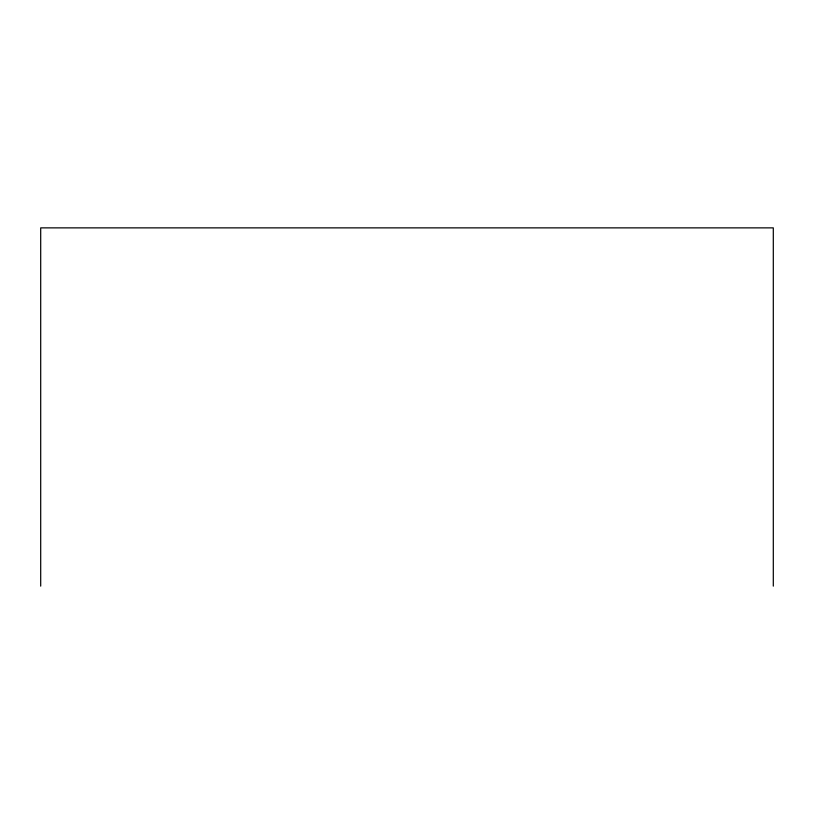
<?xml version="1.0" encoding="UTF-8"?>
<svg xmlns="http://www.w3.org/2000/svg" width="814" height="814" viewBox="0 0 814 814"><rect width="100%" height="100%" fill="white"/><g stroke="black" fill="none" stroke-linecap="round" stroke-linejoin="round"><path stroke-width="1.22" d="M773.3 586.131L773.3 227.869L40.7 227.869L40.7 586.131"/></g></svg>
